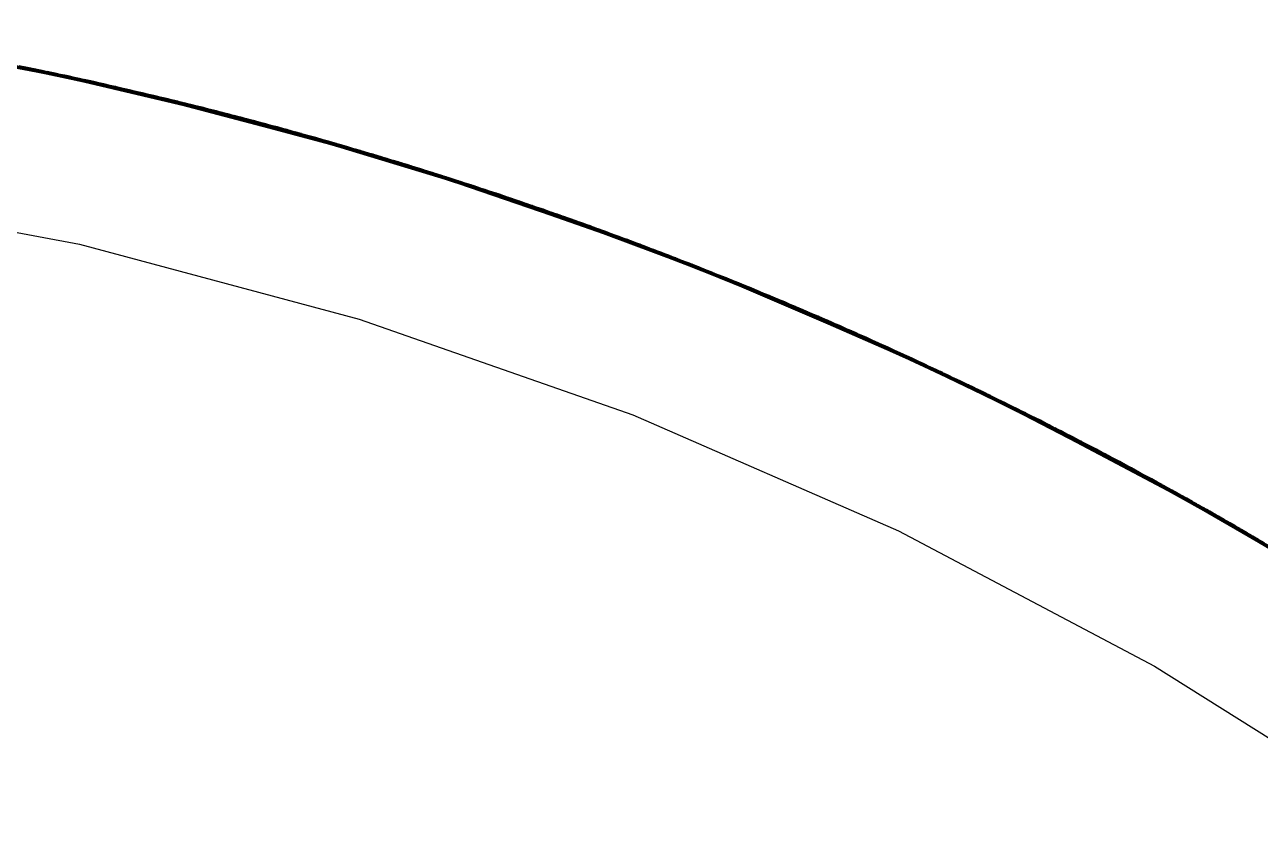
# Model space of a CAD drawing. Header units: millimetres. Extents: x 0 to 420, y 0 to 297.
# Drawn here: x 195.5 to 197.031, y 270.966 to 271.952 of the extents above; entities that cross this region are included whole.
import ezdxf

# ---------------------------------------------------------------- set-up
doc = ezdxf.new("R2010")
doc.units = ezdxf.units.MM
doc.linetypes.add('DASHED', pattern=[1.524, 1.27, -0.254])
doc.layers.add('HIDDEN', color=8, linetype='DASHED', lineweight=25)
doc.layers.add('VISIBLE', color=7, linetype='CONTINUOUS', lineweight=50)

msp = doc.modelspace()

# ---------------------------------------------------------------- linework, layer by layer
at = {"layer": 'HIDDEN'}
for points in [[(195.19371, 271.95164), (195.50527, 271.89789)], [(195.20496, 271.95005), (195.5164, 271.8956)], [(195.20822, 271.94952), (195.51161, 271.89639)], [(195.21105, 271.94917), (195.52242, 271.89434)], [(195.21829, 271.94787), (195.50735, 271.89702)], [(195.22231, 271.94754), (195.53355, 271.892)], [(195.22442, 271.94717), (195.52766, 271.89305)], [(195.2284, 271.94665), (195.53957, 271.89073)], [(195.2344, 271.94551), (195.51539, 271.89513)], [(195.23539, 271.94551), (195.59134, 271.87935)], [(195.23964, 271.94499), (195.55068, 271.88836)], [(195.24059, 271.94478), (195.54365, 271.88966)], [(195.24521, 271.94415), (195.61261, 271.87463)], [(195.61261, 271.87463), (195.24521, 271.94415)], [(195.24571, 271.94408), (195.55668, 271.88707)], [(195.61139, 271.87486), (195.2461, 271.94398)], [(195.25084, 271.94304), (195.52322, 271.89328)], [(195.25178, 271.94315), (195.56268, 271.88576)], [(195.25695, 271.94236), (195.56779, 271.88464)], [(195.25699, 271.9423), (195.55972, 271.88621)], [(195.26302, 271.94143), (195.57379, 271.88333)], [(195.26687, 271.94058), (195.53133, 271.89137)], [(195.2691, 271.94048), (195.5798, 271.882)], [(195.26917, 271.94041), (195.57382, 271.88319)], [(195.27304, 271.93981), (195.57574, 271.8827)], [(195.27426, 271.93969), (195.5849, 271.88088)], [(195.28033, 271.93873), (195.5909, 271.87954)], [(195.28525, 271.93788), (195.58995, 271.87961)], [(195.2864, 271.93776), (195.5969, 271.87819)], [(195.29554, 271.93604), (195.59172, 271.87916)], [(195.29762, 271.93596), (195.60798, 271.87569)], [(195.30164, 271.93525), (195.60393, 271.87641)], [(195.3037, 271.93497), (195.61398, 271.87432)], [(195.31161, 271.93342), (195.59976, 271.8771)], [(195.31492, 271.93314), (195.62506, 271.87177)], [(195.31771, 271.93261), (195.61993, 271.87275)], [(195.32099, 271.93213), (195.63106, 271.87038)], [(195.32773, 271.93075), (195.60773, 271.87506)], [(195.32966, 271.92922), (195.53924, 271.8895)], [(195.33219, 271.93026), (195.64212, 271.86781)], [(195.33388, 271.9299), (195.63586, 271.86907)], [(195.33825, 271.92923), (195.6481, 271.8664)], [(195.34407, 271.92798), (195.61555, 271.87306)], [(195.34946, 271.92731), (195.65917, 271.86377)], [(195.3502, 271.92712), (195.65184, 271.86532)], [(195.35551, 271.92626), (195.66514, 271.86234)], [(195.36004, 271.92522), (195.62361, 271.871)], [(195.36157, 271.9252), (195.67112, 271.8609)], [(195.36621, 271.92433), (195.66779, 271.86151)], [(195.36672, 271.92431), (195.6762, 271.85969)], [(195.37276, 271.92324), (195.68217, 271.85824)], [(195.37639, 271.92233), (195.63144, 271.86899)], [(195.37842, 271.92217), (195.68194, 271.85815)], [(195.37882, 271.92216), (195.68814, 271.85677)], [(195.38255, 271.92143), (195.68371, 271.85766)], [(195.38395, 271.92124), (195.6932, 271.85553)], [(195.39, 271.92014), (195.69917, 271.85406)], [(195.3947, 271.91923), (195.69774, 271.85428)], [(195.39606, 271.91904), (195.70515, 271.85258)], [(195.40464, 271.91722), (195.69968, 271.85374)], [(195.40724, 271.917), (195.71618, 271.84983)], [(195.41072, 271.91629), (195.71179, 271.85072)], [(195.41329, 271.91587), (195.72215, 271.84833)], [(195.42079, 271.91422), (195.70756, 271.85153)], [(195.42446, 271.91379), (195.73316, 271.84554)], [(195.4269, 271.91326), (195.72767, 271.84673)], [(195.4305, 271.91265), (195.73912, 271.84402)], [(195.43701, 271.91115), (195.71539, 271.84934)], [(195.43864, 271.90963), (195.59323, 271.87677)], [(195.44167, 271.91052), (195.75013, 271.84119)], [(195.44311, 271.91018), (195.74357, 271.84268)], [(195.44771, 271.90936), (195.75608, 271.83965)], [(195.45291, 271.90809), (195.7234, 271.8471)], [(195.45887, 271.9072), (195.76708, 271.83679)], [(195.45909, 271.90709), (195.7594, 271.83859)], [(195.46489, 271.90602), (195.77302, 271.83523)], [(195.46925, 271.9049), (195.73114, 271.84494)], [(195.47092, 271.90482), (195.77896, 271.83365)], [(195.47537, 271.90387), (195.77529, 271.83443)], [(195.47604, 271.9038), (195.78401, 271.83231)], [(195.48207, 271.9026), (195.78995, 271.83073)], [(195.48522, 271.90171), (195.73917, 271.84269)], [(195.48747, 271.90145), (195.78924, 271.83078)], [(195.4881, 271.90138), (195.79589, 271.82913)], [(195.49132, 271.90067), (195.79117, 271.8302)], [(195.49322, 271.90035), (195.80093, 271.82778)], [(195.49924, 271.89913), (195.80687, 271.82618)], [(195.50341, 271.89821), (195.80516, 271.8265)], [(195.50527, 271.89789), (195.81281, 271.82457)], [(195.51352, 271.89594), (195.80695, 271.82596)], [(195.5164, 271.8956), (195.82377, 271.82158)], [(195.51959, 271.89487), (195.81904, 271.82267)], [(195.52242, 271.89434), (195.8297, 271.81994)], [(195.52959, 271.89258), (195.81478, 271.82358)], [(195.53355, 271.892), (195.84066, 271.8169)], [(195.53567, 271.89149), (195.83484, 271.81832)], [(195.53957, 271.89073), (195.84658, 271.81525)], [(195.54547, 271.88921), (195.82269, 271.82118)], [(195.55068, 271.88836), (195.85752, 271.81219)], [(195.55162, 271.88809), (195.85059, 271.81393)], [(195.55668, 271.88707), (195.86343, 271.81052)], [(195.56174, 271.88571), (195.83039, 271.81884)], [(195.56268, 271.88576), (195.86934, 271.80883)], [(195.56779, 271.88464), (195.87436, 271.8074)], [(195.56784, 271.88457), (195.8664, 271.80947)], [(195.57379, 271.88333), (195.88027, 271.8057)], [(195.57761, 271.88223), (195.83835, 271.81642)], [(195.5798, 271.882), (195.88618, 271.804)], [(195.57987, 271.88192), (195.88031, 271.80556)], [(195.58371, 271.88107), (195.88219, 271.80495)], [(195.5849, 271.88088), (195.8912, 271.80255)], [(195.5909, 271.87954), (195.8971, 271.80084)], [(195.59397, 271.87884), (195.94828, 271.78561)], [(195.59575, 271.87838), (195.89615, 271.80097)], [(195.5969, 271.87819), (195.90301, 271.79911)], [(195.60588, 271.87591), (195.8979, 271.80041)], [(195.60798, 271.87569), (195.91391, 271.79592)], [(195.61193, 271.87472), (195.90991, 271.79689)], [(195.61261, 271.87463), (195.97378, 271.77786)], [(195.97378, 271.77786), (195.61261, 271.87463)], [(195.97054, 271.77873), (195.6132, 271.87447)], [(195.61398, 271.87432), (195.91981, 271.79417)], [(195.62181, 271.87226), (195.90574, 271.79786)], [(195.62506, 271.87177), (195.93071, 271.79093)], [(195.62786, 271.87106), (195.92564, 271.79224)], [(195.63106, 271.87038), (195.9366, 271.78917)], [(195.63767, 271.86859), (195.9136, 271.79531)], [(195.63949, 271.86693), (195.84618, 271.81404)], [(195.64212, 271.86781), (195.94748, 271.78589)], [(195.64378, 271.86735), (195.94129, 271.78755)], [(195.6481, 271.8664), (195.95336, 271.78411)], [(195.65384, 271.86478), (195.92125, 271.79283)], [(195.65917, 271.86377), (195.96424, 271.78079)], [(195.65991, 271.86353), (195.95703, 271.7828)], [(195.66514, 271.86234), (195.97011, 271.77899)], [(195.66962, 271.86101), (195.92917, 271.79026)], [(195.67112, 271.8609), (195.97599, 271.77717)], [(195.67571, 271.85974), (195.97271, 271.77798)], [(195.6762, 271.85969), (195.98098, 271.77563)], [(195.68217, 271.85824), (195.98684, 271.77381)], [(195.68572, 271.85711), (195.9369, 271.78775)], [(195.68773, 271.85681), (195.98662, 271.77374)], [(195.68814, 271.85677), (195.99271, 271.77198)], [(195.69182, 271.85581), (195.98834, 271.77314)], [(195.6932, 271.85553), (195.99768, 271.77042)], [(195.69917, 271.85406), (196.00355, 271.76857)], [(195.70382, 271.85285), (196.00213, 271.76888)], [(195.70515, 271.85258), (196.00942, 271.76671)], [(195.71362, 271.85021), (196.00402, 271.76822)], [(195.71618, 271.84983), (196.02026, 271.76327)], [(195.71964, 271.84889), (196.01593, 271.76444)], [(195.72215, 271.84833), (196.02612, 271.7614)], [(195.72949, 271.84621), (196.01178, 271.76551)], [(195.73316, 271.84554), (196.03694, 271.75792)], [(195.73555, 271.84487), (196.03151, 271.75946)], [(195.73912, 271.84402), (196.04278, 271.75603)], [(195.74554, 271.84211), (196.01942, 271.76284)], [(195.74709, 271.84048), (195.89919, 271.79794)], [(195.75013, 271.84119), (196.05359, 271.7525)], [(195.75158, 271.84075), (196.04714, 271.75441)], [(195.75608, 271.83965), (196.05943, 271.75059)], [(195.76121, 271.83805), (196.02727, 271.7601)], [(195.76708, 271.83679), (196.07023, 271.74704)], [(195.7673, 271.83666), (196.06269, 271.74932)], [(195.77302, 271.83523), (196.07606, 271.74511)], [(195.7773, 271.83383), (196.03489, 271.75744)], [(195.77896, 271.83365), (196.0819, 271.74316)], [(195.78335, 271.83243), (196.07827, 271.74417)], [(195.78401, 271.83231), (196.08684, 271.74151)], [(195.78995, 271.83073), (196.09267, 271.73955)], [(195.79307, 271.82963), (196.04275, 271.7547)], [(195.79528, 271.82924), (196.09196, 271.73965)], [(195.79589, 271.82913), (196.0985, 271.73758)], [(195.79909, 271.82821), (196.09384, 271.73895)], [(195.80093, 271.82778), (196.10345, 271.73591)], [(195.80687, 271.82618), (196.10927, 271.73394)], [(195.81099, 271.825), (196.10756, 271.73438)], [(195.81281, 271.82457), (196.1151, 271.73195)], [(195.82087, 271.82211), (196.10933, 271.73371)], [(195.82377, 271.82158), (196.12585, 271.72828)], [(195.82688, 271.82065), (196.12118, 271.72967)], [(195.8297, 271.81994), (196.13166, 271.72627)], [(195.83677, 271.81772), (196.11695, 271.73086)], [(195.84066, 271.8169), (196.1424, 271.72255)], [(195.84277, 271.81625), (196.13669, 271.72433)], [(195.84658, 271.81525), (196.1482, 271.72053)], [(195.85238, 271.81337), (196.12471, 271.72796)], [(195.85752, 271.81219), (196.15894, 271.71677)], [(195.85845, 271.81186), (196.15213, 271.71895)], [(195.86343, 271.81052), (196.16473, 271.71473)], [(195.86839, 271.80884), (196.13226, 271.72513)], [(195.86934, 271.80883), (196.17052, 271.71267)], [(195.87436, 271.8074), (196.17544, 271.71093)], [(195.87442, 271.80732), (196.16762, 271.7135)], [(195.88027, 271.8057), (196.18123, 271.70886)], [(195.88405, 271.80435), (196.14004, 271.72222)], [(195.88618, 271.804), (196.18702, 271.70679)], [(195.88626, 271.80391), (196.18125, 271.70871)], [(195.89005, 271.80282), (196.1831, 271.70799)], [(195.8912, 271.80255), (196.19194, 271.70503)], [(195.8971, 271.80084), (196.19772, 271.70295)], [(195.90189, 271.79938), (196.19676, 271.70315)], [(195.90301, 271.79911), (196.20351, 271.70085)], [(195.91179, 271.79628), (196.19848, 271.70246)], [(195.91391, 271.79592), (196.21419, 271.69697)], [(195.91776, 271.79471), (196.21026, 271.69819)], [(195.91981, 271.79417), (196.21996, 271.69486)], [(195.92753, 271.79161), (196.20611, 271.69944)], [(195.93071, 271.79093), (196.23064, 271.69093)], [(195.93349, 271.79003), (196.22566, 271.69256)], [(195.9366, 271.78917), (196.2364, 271.6888)], [(195.94307, 271.78696), (196.2138, 271.6964)], [(195.94477, 271.7852), (196.14774, 271.71934)], [(195.94748, 271.78589), (196.24706, 271.68485)], [(195.94911, 271.78533), (196.24098, 271.68689)], [(195.95, 271.78509), (196.29666, 271.66604)], [(195.95336, 271.78411), (196.25281, 271.6827)], [(195.959, 271.78213), (196.22128, 271.69344)], [(195.96424, 271.78079), (196.26345, 271.67869)], [(195.96498, 271.7805), (196.25638, 271.68115)], [(195.97011, 271.77899), (196.2692, 271.67652)], [(195.97378, 271.77786), (196.32671, 271.65436)], [(196.32671, 271.65436), (195.97378, 271.77786)], [(195.97453, 271.77736), (196.22901, 271.69038)], [(195.97599, 271.77717), (196.27495, 271.67434)], [(196.32519, 271.65489), (195.97603, 271.77707)], [(195.98051, 271.77571), (196.27175, 271.67535)], [(195.98098, 271.77563), (196.27983, 271.67249)], [(195.98684, 271.77381), (196.28558, 271.6703)], [(195.9903, 271.77246), (196.23661, 271.68737)], [(195.9923, 271.77204), (196.28533, 271.67024)], [(195.99271, 271.77198), (196.29132, 271.6681)], [(195.99631, 271.77078), (196.28703, 271.66954)], [(195.99768, 271.77042), (196.29618, 271.66623)], [(196.00355, 271.76857), (196.30192, 271.66401)], [(196.00812, 271.76706), (196.30053, 271.66441)], [(196.00942, 271.76671), (196.30766, 271.66179)], [(196.01776, 271.7638), (196.30235, 271.66364)], [(196.02026, 271.76327), (196.31826, 271.65767)], [(196.02368, 271.76211), (196.31401, 271.65912)], [(196.02612, 271.7614), (196.32399, 271.65543)], [(196.03328, 271.75883), (196.30994, 271.66044)], [(196.03694, 271.75792), (196.33456, 271.65128)], [(196.03927, 271.7571), (196.32923, 271.65316)], [(196.04278, 271.75603), (196.34028, 271.64902)], [(196.04909, 271.75371), (196.31738, 271.6573)], [(196.05055, 271.75197), (196.19957, 271.69994)], [(196.05359, 271.7525), (196.35084, 271.64482)], [(196.05503, 271.75197), (196.34452, 271.64713)], [(196.05943, 271.75059), (196.35655, 271.64254)], [(196.06448, 271.74867), (196.32504, 271.65407)], [(196.07023, 271.74704), (196.3671, 271.63831)], [(195.2154, 271.74638), (195.5681, 271.67965)], [(195.2154, 271.74638), (195.5681, 271.67965)], [(196.07046, 271.74689), (196.35974, 271.64105)], [(196.07606, 271.74511), (196.3728, 271.63601)], [(196.08024, 271.74345), (196.33252, 271.65091)], [(196.0819, 271.74316), (196.3785, 271.6337)], [(196.0862, 271.74166), (196.37494, 271.63494)], [(196.08684, 271.74151), (196.38333, 271.63174)], [(196.09267, 271.73955), (196.38903, 271.62942)], [(196.09573, 271.73825), (196.34017, 271.64768)], [(196.09791, 271.73772), (196.38831, 271.62957)], [(196.0985, 271.73758), (196.39472, 271.62709)], [(196.10167, 271.73645), (196.39014, 271.62875)], [(196.10345, 271.73591), (196.39955, 271.62511)], [(196.10927, 271.73394), (196.40524, 271.62277)], [(196.11334, 271.73248), (196.40352, 271.62333)], [(196.1151, 271.73195), (196.41093, 271.62042)], [(196.12295, 271.729), (196.40528, 271.62254)], [(196.12585, 271.72828), (196.42143, 271.61607)], [(196.12887, 271.72717), (196.41683, 271.61776)], [(196.13166, 271.72627), (196.42709, 271.61371)], [(196.13859, 271.7236), (196.41267, 271.61923)], [(196.1424, 271.72255), (196.43758, 271.60931)], [(196.1445, 271.72175), (196.43199, 271.61145)], [(196.1482, 271.72053), (196.44324, 271.60692)], [(196.1539, 271.71827), (196.42024, 271.61584)], [(196.15894, 271.71677), (196.45372, 271.6025)], [(196.15985, 271.71638), (196.44708, 271.60509)], [(196.16473, 271.71473), (196.45937, 271.6001)], [(196.16957, 271.71275), (196.42761, 271.61253)], [(196.17052, 271.71267), (196.46502, 271.59768)], [(196.17544, 271.71093), (196.46982, 271.59562)], [(196.17549, 271.71085), (196.46217, 271.59869)], [(196.18123, 271.70886), (196.47547, 271.5932)], [(196.18495, 271.70727), (196.43518, 271.60914)], [(196.18702, 271.70679), (196.48112, 271.59076)], [(196.1871, 271.70669), (196.47547, 271.59305)], [(196.19083, 271.70536), (196.47728, 271.59221)], [(196.19194, 271.70503), (196.48591, 271.58869)], [(196.19772, 271.70295), (196.49155, 271.58625)], [(196.20243, 271.70117), (196.49057, 271.58652)], [(196.20351, 271.70085), (196.4972, 271.58379)], [(196.21205, 271.69748), (196.49228, 271.58572)], [(196.21419, 271.69697), (196.50761, 271.57924)], [(196.21792, 271.69554), (196.50375, 271.58072)], [(196.21996, 271.69486), (196.51324, 271.57677)], [(196.22753, 271.69181), (196.49965, 271.58225)], [(196.23064, 271.69093), (196.52364, 271.57218)], [(196.23338, 271.68985), (196.51877, 271.57412)], [(196.2364, 271.6888), (196.52926, 271.56969)], [(196.24272, 271.68619), (196.50716, 271.57871)], [(195.5681, 271.67965), (195.91483, 271.58674)], [(195.5681, 271.67965), (195.91483, 271.58674)], [(196.24427, 271.68433), (196.44272, 271.60576)], [(196.24706, 271.68485), (196.53965, 271.56507)], [(196.24865, 271.68418), (196.53371, 271.5675)], [(196.25281, 271.6827), (196.54525, 271.56256)], [(196.25832, 271.68036), (196.51443, 271.57528)], [(196.26345, 271.67869), (196.55562, 271.55789)], [(196.26419, 271.67835), (196.54871, 271.56079)], [(196.2692, 271.67652), (196.56121, 271.55536)], [(196.27354, 271.67461), (196.52196, 271.57174)], [(196.27495, 271.67434), (196.56682, 271.55282)], [(196.27939, 271.67259), (196.56369, 271.55403)], [(196.27983, 271.67249), (196.57157, 271.55066)], [(196.28558, 271.6703), (196.57717, 271.54811)], [(196.28892, 271.66875), (196.52938, 271.56824)], [(196.29092, 271.66818), (196.5769, 271.54808)], [(196.29132, 271.6681), (196.58276, 271.54555)], [(196.29482, 271.66668), (196.57856, 271.54726)], [(196.29618, 271.66623), (196.58749, 271.54338)], [(196.2977, 271.6656), (196.63202, 271.52254)], [(196.30192, 271.66401), (196.59309, 271.54081)], [(196.30636, 271.66223), (196.59174, 271.54128)], [(196.30766, 271.66179), (196.59867, 271.53823)], [(196.31582, 271.65835), (196.59348, 271.54041)], [(196.31826, 271.65767), (196.60899, 271.53344)], [(196.32164, 271.65628), (196.60483, 271.53516)], [(196.32399, 271.65543), (196.61456, 271.53085)], [(196.32671, 271.65436), (196.66942, 271.50484)], [(196.66942, 271.50484), (196.32671, 271.65436)], [(196.66758, 271.50564), (196.33051, 271.6527)], [(196.33096, 271.65242), (196.60087, 271.53673)], [(196.33456, 271.65128), (196.62486, 271.52604)], [(196.33683, 271.65031), (196.61965, 271.52826)], [(196.34028, 271.64902), (196.63041, 271.52342)], [(196.34643, 271.6463), (196.60808, 271.53313)], [(196.34781, 271.64446), (196.49315, 271.58316)], [(196.35084, 271.64482), (196.64069, 271.51856)], [(196.35226, 271.64419), (196.63452, 271.52127)], [(196.35655, 271.64254), (196.64624, 271.51593)], [(196.3615, 271.64028), (196.61553, 271.52942)], [(196.3671, 271.63831), (196.65651, 271.51103)], [(196.36733, 271.63814), (196.64935, 271.51423)], [(196.3728, 271.63601), (196.66205, 271.50838)], [(196.37685, 271.6341), (196.62283, 271.52578)], [(196.3785, 271.6337), (196.6676, 271.50572)], [(196.3827, 271.63193), (196.66411, 271.50718)], [(196.38333, 271.63174), (196.67229, 271.50345)], [(196.38903, 271.62942), (196.67783, 271.50078)], [(196.39202, 271.62792), (196.63025, 271.52209)], [(196.39414, 271.62726), (196.67713, 271.50097)], [(196.39472, 271.62709), (196.68336, 271.49809)], [(196.39785, 271.62574), (196.67889, 271.50005)], [(196.39955, 271.62511), (196.68806, 271.49581)], [(196.40524, 271.62277), (196.69359, 271.49312)], [(196.40924, 271.62105), (196.69188, 271.4938)], [(196.41093, 271.62042), (196.69912, 271.49041)], [(196.41855, 271.61699), (196.69361, 271.49289)], [(196.42143, 271.61607), (196.70932, 271.48541)], [(196.42436, 271.61478), (196.70483, 271.4874)], [(196.42709, 271.61371), (196.71483, 271.48269)], [(196.43386, 271.6106), (196.70075, 271.48913)], [(196.43758, 271.60931), (196.72502, 271.47764)], [(196.43964, 271.60837), (196.71956, 271.48013)], [(196.44324, 271.60692), (196.73051, 271.4749)], [(196.44881, 271.6043), (196.7081, 271.48526)], [(196.45372, 271.6025), (196.74069, 271.46982)], [(196.45461, 271.60205), (196.73425, 271.47282)], [(196.45937, 271.6001), (196.74618, 271.46707)], [(196.46407, 271.59781), (196.71528, 271.48148)], [(196.46502, 271.59768), (196.75167, 271.4643)], [(196.46982, 271.59562), (196.75632, 271.46195)], [(196.46987, 271.59554), (196.74888, 271.46549)], [(195.91483, 271.58674), (196.25364, 271.46819)], [(195.91483, 271.58674), (196.25364, 271.46819)], [(196.47547, 271.5932), (196.76181, 271.45917)], [(196.4791, 271.59136), (196.7226, 271.47763)], [(196.48112, 271.59076), (196.76729, 271.45637)], [(196.48121, 271.59065), (196.76178, 271.45903)], [(196.48486, 271.58907), (196.76355, 271.45807)], [(196.48591, 271.58869), (196.77194, 271.45401)], [(196.49155, 271.58625), (196.77742, 271.45121)], [(196.49616, 271.58417), (196.77643, 271.45157)], [(196.4972, 271.58379), (196.7829, 271.4484)], [(196.50547, 271.5799), (196.77811, 271.45064)], [(196.50761, 271.57924), (196.79301, 271.44321)], [(196.51123, 271.57759), (196.78923, 271.44493)], [(196.51324, 271.57677), (196.79846, 271.44039)], [(196.52062, 271.57324), (196.78521, 271.44673)], [(196.52364, 271.57218), (196.80856, 271.43514)], [(196.52634, 271.57091), (196.80382, 271.43739)], [(196.52926, 271.56969), (196.814, 271.43231)], [(196.53541, 271.56668), (196.79249, 271.44272)], [(196.5368, 271.56475), (196.72993, 271.47377)], [(196.53965, 271.56507), (196.82408, 271.42704)], [(196.5412, 271.5643), (196.81832, 271.42983)], [(196.54525, 271.56256), (196.82951, 271.42418)], [(196.5506, 271.55988), (196.79955, 271.43883)], [(196.55562, 271.55789), (196.83956, 271.41887)], [(196.55634, 271.5575), (196.83286, 271.4222)], [(196.56121, 271.55536), (196.84499, 271.41599)], [(196.56546, 271.55316), (196.80683, 271.43482)], [(196.56682, 271.55282), (196.85043, 271.41309)], [(196.57117, 271.55078), (196.84738, 271.4145)], [(196.57157, 271.55066), (196.85503, 271.41064)], [(196.57717, 271.54811), (196.86046, 271.40774)], [(196.58038, 271.54637), (196.81405, 271.43085)], [(196.58238, 271.54565), (196.86016, 271.40774)], [(196.58276, 271.54555), (196.86588, 271.40483)], [(196.58615, 271.54393), (196.86179, 271.40681)], [(196.58749, 271.54338), (196.87046, 271.40237)], [(196.59309, 271.54081), (196.87588, 271.39945)], [(196.59737, 271.53876), (196.87459, 271.39999)], [(196.59867, 271.53823), (196.88129, 271.39652)], [(196.60662, 271.53426), (196.87624, 271.39903)], [(196.60899, 271.53344), (196.89128, 271.39109)], [(196.6123, 271.53183), (196.88724, 271.39307)], [(196.61456, 271.53085), (196.89668, 271.38815)], [(196.62132, 271.52741), (196.88341, 271.39488)], [(196.62486, 271.52604), (196.90665, 271.3827)], [(196.62706, 271.52493), (196.9016, 271.38524)], [(196.63041, 271.52342), (196.91203, 271.37974)], [(196.63638, 271.52032), (196.89038, 271.39083)], [(196.63707, 271.52016), (196.95979, 271.35304)], [(196.63768, 271.51838), (196.77877, 271.44805)], [(196.64069, 271.51856), (196.92198, 271.37424)], [(196.64207, 271.51784), (196.91599, 271.37733)], [(196.64624, 271.51593), (196.92735, 271.37126)], [(196.65108, 271.51335), (196.89757, 271.38666)], [(196.65651, 271.51103), (196.93729, 271.36572)], [(196.65675, 271.51085), (196.93036, 271.36936)], [(196.66205, 271.50838), (196.94266, 271.36273)], [(196.66596, 271.50622), (196.90467, 271.38254)], [(196.6676, 271.50572), (196.94803, 271.35971)], [(196.66942, 271.50484), (197, 271.33012)], [(197, 271.33012), (196.66942, 271.50484)], [(196.99679, 271.33182), (196.66957, 271.50476)], [(196.67166, 271.50369), (196.94463, 271.3614)], [(196.67229, 271.50345), (196.95256, 271.35716)], [(196.67783, 271.50078), (196.95793, 271.35414)], [(196.68073, 271.49909), (196.9118, 271.37841)], [(196.68278, 271.49831), (196.95726, 271.35436)], [(196.68336, 271.49809), (196.96328, 271.35111)], [(196.68643, 271.49653), (196.95892, 271.35336)], [(196.68806, 271.49581), (196.96782, 271.34854)], [(196.69359, 271.49312), (196.97317, 271.3455)], [(196.69751, 271.49113), (196.97147, 271.34631)], [(196.69912, 271.49041), (196.97851, 271.34246)], [(196.70648, 271.48652), (196.97318, 271.34527)], [(196.70932, 271.48541), (196.98838, 271.33682)], [(196.71217, 271.48393), (196.98401, 271.33909)], [(196.71483, 271.48269), (196.9937, 271.33376)], [(196.7214, 271.47916), (196.98005, 271.34107)], [(196.72502, 271.47764), (197.00355, 271.32807)], [(196.72703, 271.47657), (196.99827, 271.3309)], [(196.73051, 271.4749), (197.00886, 271.32499)], [(196.73593, 271.47192), (196.98714, 271.33675)], [(196.25364, 271.46819), (196.58264, 271.32464)], [(196.25364, 271.46819), (196.58264, 271.32464)], [(196.74069, 271.46982), (197.0187, 271.31927)], [(196.74156, 271.46931), (197.01247, 271.32267)], [(196.74618, 271.46707), (197.02401, 271.31618)], [(196.75071, 271.4645), (196.9941, 271.3325)], [(196.75167, 271.4643), (197.02931, 271.31307)], [(196.75632, 271.46195), (197.0338, 271.31043)], [(196.75636, 271.46186), (197.0266, 271.31443)], [(196.76181, 271.45917), (197.03911, 271.30731)], [(196.76534, 271.45709), (197.00114, 271.32821)], [(196.76729, 271.45637), (197.0444, 271.30418)], [(196.76739, 271.45626), (197.03907, 271.30717)], [(196.77096, 271.45444), (197.04076, 271.30611)], [(196.77194, 271.45401), (197.04889, 271.30152)], [(196.77742, 271.45121), (197.05419, 271.29838)], [(196.78192, 271.44883), (197.05318, 271.29882)], [(196.7829, 271.4484), (197.05948, 271.29523)], [(196.79088, 271.44402), (197.05483, 271.29777)], [(196.79301, 271.44321), (197.06923, 271.28941)], [(196.7965, 271.44133), (197.06556, 271.29138)], [(196.79846, 271.44039), (197.0745, 271.28625)], [(196.80562, 271.43639), (197.06164, 271.29343)], [(196.80856, 271.43514), (197.08424, 271.28038)], [(196.8112, 271.4337), (197.07965, 271.28293)], [(196.814, 271.43231), (197.08949, 271.2772)], [(196.81998, 271.4289), (197.06866, 271.28897)], [(196.82117, 271.42692), (197.00824, 271.32388)], [(196.82408, 271.42704), (197.09922, 271.27131)], [(196.82559, 271.42617), (197.09367, 271.27445)], [(196.82951, 271.42418), (197.10446, 271.26811)], [(196.83468, 271.42117), (197.07549, 271.28462)], [(196.83956, 271.41887), (197.11415, 271.26218)], [(196.84027, 271.41843), (197.10767, 271.26592)], [(196.84499, 271.41599), (197.1194, 271.25896)], [(196.84911, 271.41351), (197.08249, 271.28017)], [(196.85043, 271.41309), (197.12463, 271.25573)], [(196.85467, 271.41076), (197.12167, 271.25733)], [(196.85503, 271.41064), (197.12907, 271.25298)], [(196.86046, 271.40774), (197.13431, 271.24975)], [(196.86351, 271.40581), (197.08946, 271.27573)], [(196.86553, 271.40495), (197.13398, 271.24979)], [(196.86588, 271.40483), (197.13954, 271.2465)], [(196.86913, 271.40302), (197.13558, 271.24873)], [(196.87046, 271.40237), (197.14396, 271.24375)], [(196.87588, 271.39945), (197.14918, 271.2405)], [(196.88, 271.39715), (197.14794, 271.24111)], [(196.88129, 271.39652), (197.15439, 271.23724)], [(196.889, 271.39205), (197.14951, 271.24006)], [(196.89128, 271.39109), (197.16402, 271.23119)], [(196.89452, 271.38926), (197.16011, 271.23342)], [(196.89668, 271.38815), (197.16921, 271.22791)], [(196.90322, 271.38429), (197.15641, 271.23546)], [(196.90665, 271.3827), (197.17883, 271.22184)], [(196.90879, 271.38145), (197.17395, 271.22469)], [(196.91203, 271.37974), (197.18401, 271.21854)], [(196.91779, 271.37627), (197.16313, 271.23097)], [(196.919, 271.37423), (197.0553, 271.29517)], [(196.92198, 271.37424), (197.19359, 271.21243)], [(196.92332, 271.37343), (197.18781, 271.2159)], [(196.92735, 271.37126), (197.19876, 271.20911)], [(196.93205, 271.36836), (197.17003, 271.22635)], [(196.93729, 271.36572), (197.20833, 271.20296)], [(196.93755, 271.36551), (197.20165, 271.20703)], [(196.94266, 271.36273), (197.2135, 271.19963)], [(196.94639, 271.36034), (197.17689, 271.22177)], [(196.94803, 271.35971), (197.21867, 271.19628)], [(196.95193, 271.35745), (197.21538, 271.19818)], [(196.95256, 271.35716), (197.22304, 271.19345)], [(196.95793, 271.35414), (197.2282, 271.1901)], [(196.96072, 271.35226), (197.1837, 271.21722)], [(196.96099, 271.35241), (197.27321, 271.1604)], [(196.96268, 271.35138), (197.22756, 271.19035)], [(196.96328, 271.35111), (197.23334, 271.18674)], [(196.96627, 271.34935), (197.22913, 271.18925)], [(196.96782, 271.34854), (197.23771, 271.18388)], [(196.97317, 271.3455), (197.24286, 271.18051)], [(196.97699, 271.34325), (197.2412, 271.18144)], [(196.97851, 271.34246), (197.248, 271.17714)], [(196.98561, 271.33811), (197.24286, 271.18028)], [(196.98838, 271.33682), (197.25749, 271.17088)], [(196.99113, 271.33516), (197.25327, 271.17343)], [(196.58264, 271.32464), (196.9, 271.15692)], [(196.58264, 271.32464), (196.9, 271.15692)], [(196.9937, 271.33376), (197.26261, 271.16749)], [(197, 271.33012), (197.3166, 271.13119)], [(197.3166, 271.13119), (197, 271.33012)], [(197.00004, 271.32981), (197.24945, 271.17565)], [(197.3164, 271.13131), (197.00162, 271.32911)], [(197.00355, 271.32807), (197.27208, 271.1612)], [(197.00551, 271.32687), (197.26698, 271.16436)], [(197.00886, 271.32499), (197.27719, 271.15778)], [(197.01411, 271.32165), (197.25626, 271.17089)], [(197.0187, 271.31927), (197.28664, 271.15146)], [(197.01956, 271.3187), (197.28065, 271.15524)], [(197.02401, 271.31618), (197.29174, 271.14803)], [(197.02835, 271.31334), (197.26296, 271.16619)], [(197.02931, 271.31307), (197.29684, 271.14459)], [(196.9, 271.15692), (197.20394, 270.96594)], [(196.9, 271.15692), (197.20394, 270.96594)]]:
    msp.add_lwpolyline(points, dxfattribs=at)
at = {"layer": 'VISIBLE'}
for points in [[(195.49332, 271.90033), (195.80104, 271.82775)], [(195.49754, 271.89934), (195.50161, 271.89864)], [(195.49934, 271.89891), (195.5055, 271.89785)], [(195.50161, 271.89864), (195.50341, 271.89821)], [(195.5055, 271.89785), (195.51352, 271.89594)], [(195.50735, 271.89702), (195.52157, 271.89452)], [(195.51161, 271.89639), (195.51769, 271.89533)], [(195.51539, 271.89513), (195.53763, 271.89114)], [(195.51769, 271.89533), (195.51959, 271.89487)], [(195.52157, 271.89452), (195.52959, 271.89258)], [(195.52322, 271.89328), (195.55367, 271.88772)], [(195.52766, 271.89305), (195.53374, 271.89196)], [(195.53133, 271.89137), (195.5697, 271.88423)], [(195.53374, 271.89196), (195.53567, 271.89149)], [(195.53763, 271.89114), (195.54547, 271.88921)], [(195.53924, 271.8895), (195.58572, 271.88069)], [(195.54365, 271.88966), (195.54979, 271.88854)], [(195.54979, 271.88854), (195.55162, 271.88809)], [(195.55367, 271.88772), (195.56174, 271.88571)], [(195.55972, 271.88621), (195.56582, 271.88508)], [(195.56582, 271.88508), (195.56784, 271.88457)], [(195.5697, 271.88423), (195.57761, 271.88223)], [(195.57382, 271.88319), (195.57795, 271.88241)], [(195.57574, 271.8827), (195.58184, 271.88155)], [(195.57795, 271.88241), (195.57987, 271.88192)], [(195.58184, 271.88155), (195.58371, 271.88107)], [(195.58572, 271.88069), (195.63949, 271.86693)], [(195.58995, 271.87961), (195.59398, 271.87884)], [(195.59134, 271.87935), (195.59379, 271.87889)], [(195.59172, 271.87916), (195.59785, 271.87798)], [(195.59323, 271.87677), (195.69366, 271.85542)], [(195.59379, 271.87889), (195.59397, 271.87884)], [(195.59398, 271.87884), (195.59575, 271.87838)], [(195.59785, 271.87798), (195.60588, 271.87591)], [(195.59976, 271.8771), (195.61385, 271.87435)], [(195.60393, 271.87641), (195.60998, 271.87523)], [(195.60773, 271.87506), (195.62985, 271.87066)], [(195.60998, 271.87523), (195.61193, 271.87472)], [(195.61261, 271.87463), (195.61139, 271.87486)], [(195.6132, 271.87447), (195.61261, 271.87463)], [(195.61385, 271.87435), (195.62181, 271.87226)], [(195.61555, 271.87306), (195.64583, 271.86694)], [(195.61993, 271.87275), (195.62597, 271.87156)], [(195.62361, 271.871), (195.66179, 271.86314)], [(195.62597, 271.87156), (195.62786, 271.87106)], [(195.62985, 271.87066), (195.63767, 271.86859)], [(195.63144, 271.86899), (195.67774, 271.85931)], [(195.63586, 271.86907), (195.64196, 271.86784)], [(195.64196, 271.86784), (195.64378, 271.86735)], [(195.64583, 271.86694), (195.65384, 271.86478)], [(195.65184, 271.86532), (195.65792, 271.86407)], [(195.65792, 271.86407), (195.65991, 271.86353)], [(195.66179, 271.86314), (195.66962, 271.86101)], [(195.66779, 271.86151), (195.67387, 271.86024)], [(195.67387, 271.86024), (195.67571, 271.85974)], [(195.67774, 271.85931), (195.68572, 271.85711)], [(195.68194, 271.85815), (195.68596, 271.8573)], [(195.68371, 271.85766), (195.68981, 271.85637)], [(195.68596, 271.8573), (195.68773, 271.85681)], [(195.68981, 271.85637), (195.69182, 271.85581)], [(195.69366, 271.85542), (195.74709, 271.84048)], [(195.69774, 271.85428), (195.70189, 271.85339)], [(195.69968, 271.85374), (195.70574, 271.85243)], [(195.70189, 271.85339), (195.70382, 271.85285)], [(195.70574, 271.85243), (195.71362, 271.85021)], [(195.70756, 271.85153), (195.72166, 271.84845)], [(195.71179, 271.85072), (195.71781, 271.84941)], [(195.71539, 271.84934), (195.73757, 271.84442)], [(195.71781, 271.84941), (195.71964, 271.84889)], [(195.72166, 271.84845), (195.72949, 271.84621)], [(195.7234, 271.8471), (195.75346, 271.84033)], [(195.72767, 271.84673), (195.73372, 271.84539)], [(195.73114, 271.84494), (195.76933, 271.83619)], [(195.73372, 271.84539), (195.73555, 271.84487)], [(195.73757, 271.84442), (195.74554, 271.84211)], [(195.73917, 271.84269), (195.78518, 271.832)], [(195.74357, 271.84268), (195.74961, 271.84133)], [(195.74961, 271.84133), (195.75158, 271.84075)], [(195.75346, 271.84033), (195.76121, 271.83805)], [(195.7594, 271.83859), (195.76549, 271.8372)], [(195.76549, 271.8372), (195.7673, 271.83666)], [(195.76933, 271.83619), (195.7773, 271.83383)], [(195.77529, 271.83443), (195.78135, 271.83303)], [(195.78135, 271.83303), (195.78335, 271.83243)], [(195.78518, 271.832), (195.79307, 271.82963)], [(195.78924, 271.83078), (195.79336, 271.82982)], [(195.79117, 271.8302), (195.79719, 271.82879)], [(195.79336, 271.82982), (195.79528, 271.82924)], [(195.79719, 271.82879), (195.79909, 271.82821)], [(195.80104, 271.82775), (196.10355, 271.73588)], [(195.80516, 271.8265), (195.80921, 271.82554)], [(195.80695, 271.82596), (195.81304, 271.82451)], [(195.80921, 271.82554), (195.81099, 271.825)], [(195.81304, 271.82451), (195.82087, 271.82211)], [(195.81478, 271.82358), (195.82886, 271.82017)], [(195.81904, 271.82267), (195.82504, 271.82122)], [(195.82269, 271.82118), (195.84468, 271.81578)], [(195.82504, 271.82122), (195.82688, 271.82065)], [(195.82886, 271.82017), (195.83677, 271.81772)], [(195.83039, 271.81884), (195.86047, 271.81135)], [(195.83484, 271.81832), (195.84085, 271.81685)], [(195.83835, 271.81642), (195.87625, 271.80686)], [(195.84085, 271.81685), (195.84277, 271.81625)], [(195.84468, 271.81578), (195.85238, 271.81337)], [(195.84618, 271.81404), (195.89201, 271.80232)], [(195.85059, 271.81393), (195.85665, 271.81243)], [(195.85665, 271.81243), (195.85845, 271.81186)], [(195.86047, 271.81135), (195.86839, 271.80884)], [(195.8664, 271.80947), (195.87243, 271.80796)], [(195.87243, 271.80796), (195.87442, 271.80732)], [(195.87625, 271.80686), (195.88405, 271.80435)], [(195.88031, 271.80556), (195.88437, 271.80452)], [(195.88219, 271.80495), (195.88819, 271.80342)], [(195.88437, 271.80452), (195.88626, 271.80391)], [(195.88819, 271.80342), (195.89005, 271.80282)], [(195.89201, 271.80232), (195.94477, 271.7852)], [(195.89615, 271.80097), (195.90014, 271.79995)], [(195.8979, 271.80041), (195.90395, 271.79884)], [(195.89919, 271.79794), (195.99814, 271.77027)], [(195.90014, 271.79995), (195.90189, 271.79938)], [(195.90395, 271.79884), (195.91179, 271.79628)], [(195.90574, 271.79786), (195.91969, 271.79421)], [(195.90991, 271.79689), (195.91589, 271.79533)], [(195.9136, 271.79531), (195.93542, 271.78952)], [(195.91589, 271.79533), (195.91776, 271.79471)], [(195.91969, 271.79421), (195.92753, 271.79161)], [(195.92125, 271.79283), (195.95113, 271.78479)], [(195.92564, 271.79224), (195.93161, 271.79066)], [(195.92917, 271.79026), (195.96682, 271.78)], [(195.93161, 271.79066), (195.93349, 271.79003)], [(195.93542, 271.78952), (195.94307, 271.78696)], [(195.9369, 271.78775), (195.98249, 271.77516)], [(195.94129, 271.78755), (195.94733, 271.78593)], [(195.94733, 271.78593), (195.94911, 271.78533)], [(195.94828, 271.78561), (195.94917, 271.78538)], [(195.94917, 271.78538), (195.95, 271.78509)], [(195.95113, 271.78479), (195.959, 271.78213)], [(195.95703, 271.7828), (195.96301, 271.78117)], [(195.96301, 271.78117), (195.96498, 271.7805)], [(195.96682, 271.78), (195.97453, 271.77736)], [(195.97378, 271.77786), (195.97054, 271.77873)], [(195.97271, 271.77798), (195.97869, 271.77634)], [(195.97603, 271.77707), (195.97378, 271.77786)], [(195.97869, 271.77634), (195.98051, 271.77571)], [(195.98249, 271.77516), (195.9903, 271.77246)], [(195.98662, 271.77374), (195.99057, 271.77264)], [(195.98834, 271.77314), (195.99436, 271.77146)], [(195.99057, 271.77264), (195.9923, 271.77204)], [(195.99436, 271.77146), (195.99631, 271.77078)], [(195.99814, 271.77027), (196.05055, 271.75197)], [(196.00213, 271.76888), (196.00622, 271.76773)], [(196.00402, 271.76822), (196.01001, 271.76653)], [(196.00622, 271.76773), (196.00812, 271.76706)], [(196.01001, 271.76653), (196.01776, 271.7638)], [(196.01178, 271.76551), (196.02565, 271.76155)], [(196.01593, 271.76444), (196.02186, 271.76276)], [(196.01942, 271.76284), (196.04126, 271.75652)], [(196.02186, 271.76276), (196.02368, 271.76211)], [(196.02565, 271.76155), (196.03328, 271.75883)], [(196.02727, 271.7601), (196.05686, 271.75143)], [(196.03151, 271.75946), (196.03749, 271.75774)], [(196.03489, 271.75744), (196.07244, 271.7463)], [(196.03749, 271.75774), (196.03927, 271.7571)], [(196.04126, 271.75652), (196.04909, 271.75371)], [(196.04275, 271.7547), (196.088, 271.74112)], [(196.04714, 271.75441), (196.05308, 271.75267)], [(196.05308, 271.75267), (196.05503, 271.75197)], [(196.05686, 271.75143), (196.06448, 271.74867)], [(196.06269, 271.74932), (196.06867, 271.74755)], [(196.06867, 271.74755), (196.07046, 271.74689)], [(196.07244, 271.7463), (196.08024, 271.74345)], [(196.07827, 271.74417), (196.08424, 271.74238)], [(196.08424, 271.74238), (196.0862, 271.74166)], [(196.088, 271.74112), (196.09573, 271.73825)], [(196.09196, 271.73965), (196.09602, 271.73842)], [(196.09384, 271.73895), (196.09978, 271.73715)], [(196.09602, 271.73842), (196.09791, 271.73772)], [(196.09978, 271.73715), (196.10167, 271.73645)], [(196.10355, 271.73588), (196.39966, 271.62506)], [(196.10756, 271.73438), (196.11156, 271.73315)], [(196.10933, 271.73371), (196.11533, 271.73188)], [(196.11156, 271.73315), (196.11334, 271.73248)], [(196.11533, 271.73188), (196.12295, 271.729)], [(196.11695, 271.73086), (196.13085, 271.72655)], [(196.12118, 271.72967), (196.1271, 271.72784)], [(196.12471, 271.72796), (196.14635, 271.72117)], [(196.1271, 271.72784), (196.12887, 271.72717)], [(196.13085, 271.72655), (196.13859, 271.7236)], [(196.13226, 271.72513), (196.16183, 271.71575)], [(196.13669, 271.72433), (196.14259, 271.72248)], [(196.14004, 271.72222), (196.17729, 271.71027)], [(196.14259, 271.72248), (196.1445, 271.72175)], [(196.14635, 271.72117), (196.1539, 271.71827)], [(196.14774, 271.71934), (196.19274, 271.70474)], [(196.15213, 271.71895), (196.15808, 271.71706)], [(196.15808, 271.71706), (196.15985, 271.71638)], [(196.16183, 271.71575), (196.16957, 271.71275)], [(196.16762, 271.7135), (196.17355, 271.71161)], [(196.17355, 271.71161), (196.17549, 271.71085)], [(196.17729, 271.71027), (196.18495, 271.70727)], [(196.18125, 271.70871), (196.18525, 271.70742)], [(196.1831, 271.70799), (196.18899, 271.70608)], [(196.18525, 271.70742), (196.1871, 271.70669)], [(196.18899, 271.70608), (196.19083, 271.70536)], [(196.19274, 271.70474), (196.24427, 271.68433)], [(196.19676, 271.70315), (196.2007, 271.70186)], [(196.19848, 271.70246), (196.20443, 271.70052)], [(196.2007, 271.70186), (196.20243, 271.70117)], [(196.19957, 271.69994), (196.29663, 271.66605)], [(196.20443, 271.70052), (196.21205, 271.69748)], [(196.20611, 271.69944), (196.21985, 271.6949)], [(196.21026, 271.69819), (196.21613, 271.69626)], [(196.2138, 271.6964), (196.23525, 271.68922)], [(196.21613, 271.69626), (196.21792, 271.69554)], [(196.21985, 271.6949), (196.22753, 271.69181)], [(196.22128, 271.69344), (196.25063, 271.68351)], [(196.22566, 271.69256), (196.23152, 271.6906)], [(196.22901, 271.69038), (196.26598, 271.67774)], [(196.23152, 271.6906), (196.23338, 271.68985)], [(196.23525, 271.68922), (196.24272, 271.68619)], [(196.23661, 271.68737), (196.28132, 271.67192)], [(196.24098, 271.68689), (196.2469, 271.6849)], [(196.2469, 271.6849), (196.24865, 271.68418)], [(196.25063, 271.68351), (196.25832, 271.68036)], [(196.25638, 271.68115), (196.26226, 271.67915)], [(196.26226, 271.67915), (196.26419, 271.67835)], [(196.26598, 271.67774), (196.27354, 271.67461)], [(196.27175, 271.67535), (196.2776, 271.67333)], [(196.2776, 271.67333), (196.27939, 271.67259)], [(196.28132, 271.67192), (196.28892, 271.66875)], [(196.28533, 271.67024), (196.28922, 271.66889)], [(196.28703, 271.66954), (196.29293, 271.66748)], [(196.28922, 271.66889), (196.29092, 271.66818)], [(196.29293, 271.66748), (196.29482, 271.66668)], [(196.29663, 271.66605), (196.34781, 271.64446)], [(196.29666, 271.66604), (196.29673, 271.66602)], [(196.29673, 271.66602), (196.2977, 271.6656)], [(196.30053, 271.66441), (196.30454, 271.663)], [(196.30235, 271.66364), (196.30824, 271.66157)], [(196.30454, 271.663), (196.30636, 271.66223)], [(196.30824, 271.66157), (196.31582, 271.65835)], [(196.30994, 271.66044), (196.32353, 271.6556)], [(196.31401, 271.65912), (196.31982, 271.65705)], [(196.31738, 271.6573), (196.3388, 271.6496)], [(196.31982, 271.65705), (196.32164, 271.65628)], [(196.32353, 271.6556), (196.33096, 271.65242)], [(196.32504, 271.65407), (196.35404, 271.64354)], [(196.32671, 271.65436), (196.32519, 271.65489)], [(196.33051, 271.6527), (196.32671, 271.65436)], [(196.32923, 271.65316), (196.3351, 271.65106)], [(196.33252, 271.65091), (196.36927, 271.63744)], [(196.3351, 271.65106), (196.33683, 271.65031)], [(196.3388, 271.6496), (196.34643, 271.6463)], [(196.34017, 271.64768), (196.38446, 271.63128)], [(196.34452, 271.64713), (196.35035, 271.64502)], [(196.35035, 271.64502), (196.35226, 271.64419)], [(196.35404, 271.64354), (196.3615, 271.64028)], [(196.35974, 271.64105), (196.36557, 271.63892)], [(196.36557, 271.63892), (196.36733, 271.63814)], [(196.36927, 271.63744), (196.37685, 271.6341)], [(196.37494, 271.63494), (196.38079, 271.63278)], [(196.38079, 271.63278), (196.3827, 271.63193)], [(196.38446, 271.63128), (196.39202, 271.62792)], [(196.38831, 271.62957), (196.39231, 271.62808)], [(196.39014, 271.62875), (196.39598, 271.62657)], [(196.39231, 271.62808), (196.39414, 271.62726)], [(196.39598, 271.62657), (196.39785, 271.62574)], [(196.39966, 271.62506), (196.68816, 271.49576)], [(196.40352, 271.62333), (196.40748, 271.62184)], [(196.40528, 271.62254), (196.41116, 271.62032)], [(196.40748, 271.62184), (196.40924, 271.62105)], [(196.41116, 271.62032), (196.41855, 271.61699)], [(196.41267, 271.61923), (196.42631, 271.61403)], [(196.41683, 271.61776), (196.42265, 271.61556)], [(196.42024, 271.61584), (196.44144, 271.60768)], [(196.42265, 271.61556), (196.42436, 271.61478)], [(196.42631, 271.61403), (196.43386, 271.6106)], [(196.42761, 271.61253), (196.45655, 271.60129)], [(196.43199, 271.61145), (196.43777, 271.60923)], [(196.43518, 271.60914), (196.47162, 271.59485)], [(196.43777, 271.60923), (196.43964, 271.60837)], [(196.44144, 271.60768), (196.44881, 271.6043)], [(196.44272, 271.60576), (196.4867, 271.58835)], [(196.44708, 271.60509), (196.45288, 271.60284)], [(196.45288, 271.60284), (196.45461, 271.60205)], [(196.45655, 271.60129), (196.46407, 271.59781)], [(196.46217, 271.59869), (196.46798, 271.59642)], [(196.46798, 271.59642), (196.46987, 271.59554)], [(196.47162, 271.59485), (196.4791, 271.59136)], [(196.47547, 271.59305), (196.4794, 271.5915)], [(196.47728, 271.59221), (196.48304, 271.58993)], [(196.4794, 271.5915), (196.48121, 271.59065)], [(196.48304, 271.58993), (196.48486, 271.58907)], [(196.4867, 271.58835), (196.5368, 271.56475)], [(196.49057, 271.58652), (196.49446, 271.58498)], [(196.49228, 271.58572), (196.4981, 271.5834)], [(196.49315, 271.58316), (196.58794, 271.54318)], [(196.49446, 271.58498), (196.49616, 271.58417)], [(196.4981, 271.5834), (196.50547, 271.5799)], [(196.49965, 271.58225), (196.51313, 271.57682)], [(196.50375, 271.58072), (196.5095, 271.57841)], [(196.50716, 271.57871), (196.52814, 271.57018)], [(196.5095, 271.57841), (196.51123, 271.57759)], [(196.51313, 271.57682), (196.52062, 271.57324)], [(196.51443, 271.57528), (196.54313, 271.56351)], [(196.51877, 271.57412), (196.5245, 271.5718)], [(196.52196, 271.57174), (196.55808, 271.55678)], [(196.5245, 271.5718), (196.52634, 271.57091)], [(196.52814, 271.57018), (196.53541, 271.56668)], [(196.52938, 271.56824), (196.57303, 271.55)], [(196.53371, 271.5675), (196.5395, 271.56513)], [(196.5395, 271.56513), (196.5412, 271.5643)], [(196.54313, 271.56351), (196.5506, 271.55988)], [(196.54871, 271.56079), (196.55446, 271.55842)], [(196.55446, 271.55842), (196.55634, 271.5575)], [(196.55808, 271.55678), (196.56546, 271.55316)], [(196.56369, 271.55403), (196.5694, 271.55165)], [(196.5694, 271.55165), (196.57117, 271.55078)], [(196.57303, 271.55), (196.58038, 271.54637)], [(196.5769, 271.54808), (196.58072, 271.54648)], [(196.57856, 271.54726), (196.58434, 271.54483)], [(196.58072, 271.54648), (196.58238, 271.54565)], [(196.58434, 271.54483), (196.58615, 271.54393)], [(196.58794, 271.54318), (196.63768, 271.51838)], [(196.59174, 271.54128), (196.59564, 271.53963)], [(196.59348, 271.54041), (196.59924, 271.53797)], [(196.59564, 271.53963), (196.59737, 271.53876)], [(196.59924, 271.53797), (196.60662, 271.53426)], [(196.60087, 271.53673), (196.61412, 271.53105)], [(196.60483, 271.53516), (196.61051, 271.53273)], [(196.60808, 271.53313), (196.62898, 271.5241)], [(196.61051, 271.53273), (196.6123, 271.53183)], [(196.61412, 271.53105), (196.62132, 271.52741)], [(196.61553, 271.52942), (196.64381, 271.51708)], [(196.61965, 271.52826), (196.62538, 271.52578)], [(196.62283, 271.52578), (196.65862, 271.51002)], [(196.62538, 271.52578), (196.62706, 271.52493)], [(196.62898, 271.5241), (196.63638, 271.52032)], [(196.63025, 271.52209), (196.67339, 271.50292)], [(196.63202, 271.52254), (196.63459, 271.52145)], [(196.63452, 271.52127), (196.64022, 271.51879)], [(196.63459, 271.52145), (196.63707, 271.52016)], [(196.64022, 271.51879), (196.64207, 271.51784)], [(196.64381, 271.51708), (196.65108, 271.51335)], [(196.64935, 271.51423), (196.65502, 271.51174)], [(196.65502, 271.51174), (196.65675, 271.51085)], [(196.65862, 271.51002), (196.66596, 271.50622)], [(196.66411, 271.50718), (196.66982, 271.50465)], [(196.66942, 271.50484), (196.66758, 271.50564)], [(196.66957, 271.50476), (196.66942, 271.50484)], [(196.66982, 271.50465), (196.67166, 271.50369)], [(196.67339, 271.50292), (196.68073, 271.49909)], [(196.67713, 271.50097), (196.68102, 271.49923)], [(196.67889, 271.50005), (196.68459, 271.4975)], [(196.68102, 271.49923), (196.68278, 271.49831)], [(196.68459, 271.4975), (196.68643, 271.49653)], [(196.68816, 271.49576), (196.96792, 271.34847)], [(196.69188, 271.4938), (196.69577, 271.49205)], [(196.69361, 271.49289), (196.69934, 271.4903)], [(196.69577, 271.49205), (196.69751, 271.49113)], [(196.69934, 271.4903), (196.70648, 271.48652)], [(196.70075, 271.48913), (196.71407, 271.48307)], [(196.70483, 271.4874), (196.71051, 271.48482)], [(196.7081, 271.48526), (196.72876, 271.47577)], [(196.71051, 271.48482), (196.71217, 271.48393)], [(196.71407, 271.48307), (196.7214, 271.47916)], [(196.71528, 271.48148), (196.74344, 271.46844)], [(196.71956, 271.48013), (196.7252, 271.47755)], [(196.7226, 271.47763), (196.75808, 271.46106)], [(196.7252, 271.47755), (196.72703, 271.47657)], [(196.72876, 271.47577), (196.73593, 271.47192)], [(196.72993, 271.47377), (196.77271, 271.45362)], [(196.73425, 271.47282), (196.73988, 271.47022)], [(196.73988, 271.47022), (196.74156, 271.46931)], [(196.74344, 271.46844), (196.75071, 271.4645)], [(196.74888, 271.46549), (196.75454, 271.46285)], [(196.75454, 271.46285), (196.75636, 271.46186)], [(196.75808, 271.46106), (196.76534, 271.45709)], [(196.76178, 271.45903), (196.76563, 271.45723)], [(196.76355, 271.45807), (196.76917, 271.45542)], [(196.76563, 271.45723), (196.76739, 271.45626)], [(196.76917, 271.45542), (196.77096, 271.45444)], [(196.77271, 271.45362), (196.82117, 271.42692)], [(196.77643, 271.45157), (196.78024, 271.44976)], [(196.77811, 271.45064), (196.78378, 271.44795)], [(196.77877, 271.44805), (196.8709, 271.40213)], [(196.78024, 271.44976), (196.78192, 271.44883)], [(196.78378, 271.44795), (196.79088, 271.44402)], [(196.78521, 271.44673), (196.79837, 271.44044)], [(196.78923, 271.44493), (196.79484, 271.44225)], [(196.79249, 271.44272), (196.81293, 271.43287)], [(196.79484, 271.44225), (196.7965, 271.44133)], [(196.79837, 271.44044), (196.80562, 271.43639)], [(196.79955, 271.43883), (196.82746, 271.42526)], [(196.80382, 271.43739), (196.8094, 271.43471)], [(196.80683, 271.43482), (196.84195, 271.4176)], [(196.8094, 271.43471), (196.8112, 271.4337)], [(196.81293, 271.43287), (196.81998, 271.4289)], [(196.81405, 271.43085), (196.85644, 271.40989)], [(196.81832, 271.42983), (196.82394, 271.42711)], [(196.82394, 271.42711), (196.82559, 271.42617)], [(196.82746, 271.42526), (196.83468, 271.42117)], [(196.83286, 271.4222), (196.83845, 271.41946)], [(196.83845, 271.41946), (196.84027, 271.41843)], [(196.84195, 271.4176), (196.84911, 271.41351)], [(196.84738, 271.4145), (196.85293, 271.41176)], [(196.85293, 271.41176), (196.85467, 271.41076)], [(196.85644, 271.40989), (196.86351, 271.40581)], [(196.86016, 271.40774), (196.8639, 271.40589)], [(196.86179, 271.40681), (196.8674, 271.40401)], [(196.8639, 271.40589), (196.86553, 271.40495)], [(196.8674, 271.40401), (196.86913, 271.40302)], [(196.8709, 271.40213), (196.919, 271.37423)], [(196.87459, 271.39999), (196.87835, 271.39811)], [(196.87624, 271.39903), (196.88184, 271.39622)], [(196.87835, 271.39811), (196.88, 271.39715)], [(196.88184, 271.39622), (196.889, 271.39205)], [(196.88341, 271.39488), (196.89626, 271.38838)], [(196.88724, 271.39307), (196.89277, 271.39029)], [(196.89038, 271.39083), (196.91065, 271.3805)], [(196.89277, 271.39029), (196.89452, 271.38926)], [(196.89626, 271.38838), (196.90322, 271.38429)], [(196.89757, 271.38666), (196.925, 271.37256)], [(196.9016, 271.38524), (196.90716, 271.38241)], [(196.90467, 271.38254), (196.93934, 271.36458)], [(196.90716, 271.38241), (196.90879, 271.38145)], [(196.91065, 271.3805), (196.91779, 271.37627)], [(196.9118, 271.37841), (196.95364, 271.35656)], [(196.91599, 271.37733), (196.92153, 271.3745)], [(196.92153, 271.3745), (196.92332, 271.37343)], [(196.925, 271.37256), (196.93205, 271.36836)], [(196.93036, 271.36936), (196.93586, 271.36652)], [(196.93586, 271.36652), (196.93755, 271.36551)], [(196.93934, 271.36458), (196.94639, 271.36034)], [(196.94463, 271.3614), (196.95018, 271.3585)], [(196.95018, 271.3585), (196.95193, 271.35745)], [(196.95364, 271.35656), (196.96072, 271.35226)], [(196.95726, 271.35436), (196.96102, 271.35239)], [(196.95892, 271.35336), (196.96447, 271.35044)], [(196.95979, 271.35304), (196.96091, 271.35246)], [(196.96091, 271.35246), (196.96099, 271.35241)], [(196.96102, 271.35239), (196.96268, 271.35138)], [(196.96447, 271.35044), (196.96627, 271.34935)], [(196.96792, 271.34847), (197.23782, 271.18381)], [(196.97147, 271.34631), (196.97528, 271.3443)], [(196.97318, 271.34527), (196.97874, 271.34232)], [(196.97528, 271.3443), (196.97699, 271.34325)], [(196.97874, 271.34232), (196.98561, 271.33811)], [(196.98005, 271.34107), (196.99297, 271.33418)], [(196.98401, 271.33909), (196.98953, 271.33615)], [(196.98714, 271.33675), (197.00718, 271.32597)], [(196.98953, 271.33615), (196.99113, 271.33516)], [(196.99297, 271.33418), (197.00004, 271.32981)], [(196.9941, 271.3325), (197.02136, 271.31772)], [(197, 271.33012), (196.99679, 271.33182)], [(196.99827, 271.3309), (197.00374, 271.32797)], [(197.00162, 271.32911), (197, 271.33012)], [(197.00114, 271.32821), (197.0355, 271.30943)], [(197.00374, 271.32797), (197.00551, 271.32687)], [(197.00718, 271.32597), (197.01411, 271.32165)], [(197.00824, 271.32388), (197.04964, 271.30107)], [(197.01247, 271.32267), (197.01792, 271.31972)], [(197.01792, 271.31972), (197.01956, 271.3187)], [(197.02136, 271.31772), (197.02835, 271.31334)], [(197.0266, 271.31443), (197.03209, 271.31144)]]:
    msp.add_lwpolyline(points, dxfattribs=at)

doc.saveas('drawing.dxf')
